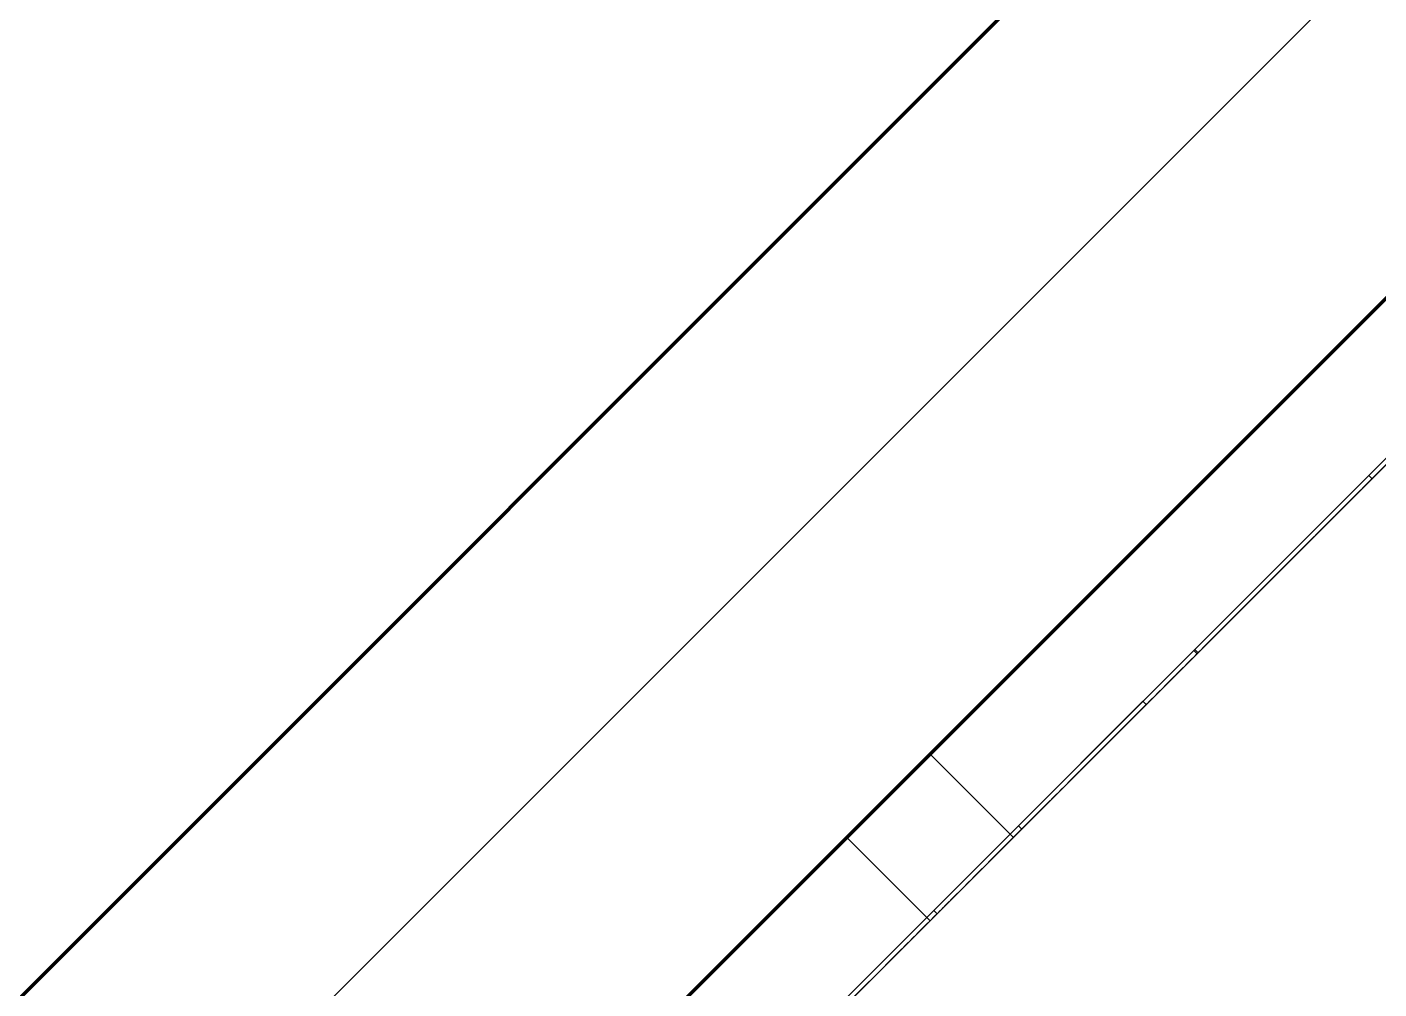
# Model space of a CAD drawing. Header units: millimetres. Extents: x -920231 to -841213, y -17301 to 22361.
# Drawn here: x -876201 to -875627, y -2084 to -1676 of the extents above; entities that cross this region are included whole.
import ezdxf

# ---------------------------------------------------------------- set-up
doc = ezdxf.new("R2010")
doc.units = ezdxf.units.MM
for name, color, linetype, lineweight in [('A-GLAZ-CURT', 2, 'Continuous', 9), ('A-WALL', 5, 'Continuous', 35), ('A-WALL-FNSH', 2, 'Continuous', 35), ('A-WALL-PATT', 1, 'Continuous', 35)]:
    doc.layers.add(name, color=color, linetype=linetype, lineweight=lineweight)
pattern_1 = [(45, (0, 0), (-212.13203, 212.13203), []), (135, (0, 0), (-212.13203, -212.13203), [])]

# ---------------------------------------------------------------- blocks, each defined once
blk = doc.blocks.new('PPLS-PP19_Custom Tile Pattern - Custom Tile Pattern-V33-4230-01 ENLARGED MULTI-PURPOSE LEVEL - REFLECTED CEILING PLAN - SHEET 1')
at = {"layer": 'A-GLAZ-CURT'}
for p, q in [((170.29, 0), (245.04, 0)), ((170.29, -2), (170.29, 0)), ((197.58, 0), (211.72, 0)), ((211.72, 0), (197.58, 0)), ((230.06, 0), (300, 0)), ((245.04, 0), (245.04, -2)), ((295.8, 0), (300, 0)), ((295.8, -2), (295.8, 0)), ((300, 0), (300, -2)), ((-300, -2), (300, -2)), ((34.85, 0), (139.22, 0)), ((34.85, -2), (34.85, 0)), ((139.22, -2), (34.85, -2)), ((139.22, 0), (139.22, -2)), ((139.77, 0), (139.77, -2)), ((245.04, -2), (170.29, -2)), ((300, -2), (295.8, -2)), ((300, -2), (300, -50)), ((300, -50), (-300, -50))]:
    blk.add_line(p, q, dxfattribs=at)
for points, knots in [([(-126.5, 0), (-122.44, 0), (-108.71, 0), (-86.68, 0), (-63.44, 0), (-54.4, 0), (-48.53, 0), (-30.79, 0), (-18.03, 0), (8.61, 0), (15.02, 0), (22.91, 0), (31, 0), (39.04, 0), (51.19, 0), (58.22, 0), (60.73, 0), (61.11, 0)], [-5231.017328, -5231.017328, -5231.017328, -5231.017328, -4994.692869, -4542.524482, -4008.285538, -3689.699207, -3546.54457, -3315.260113, -2864.387349, -2439.246196, -2084.094819, -1956.422387, -1818.904206, -1645.594513, -1443.202566, -1228.752106, -1157.095499, -1157.095499, -1157.095499, -1157.095499]), ([(31.18, 0), (25.97, 0), (11.99, 0), (-12.79, 0), (-31.55, 0), (-40.9, 0)], [-4496.803627, -4496.803627, -4496.803627, -4496.803627, -4222.080604, -3745.412743, -3197.871641, -3197.871641, -3197.871641, -3197.871641]), ([(76.63, 0), (74.8, 0), (67.65, 0), (53.52, 0), (37, 0), (24.07, 0), (12.82, 0), (-2.9, 0), (-20.62, 0), (-31.51, 0), (-38.47, 0), (-40.89, 0)], [-3095.572228, -3095.572228, -3095.572228, -3095.572228, -2950.589685, -2634.532728, -2313.748533, -2106.613311, -1925.670641, -1617.263037, -1290.787923, -1039.307308, -904.849259, -904.849259, -904.849259, -904.849259]), ([(-36.78, 0), (-32.43, 0), (-19.22, 0), (8.83, 0), (37.67, 0), (55.74, 0), (59.22, 0)], [-6191.144455, -6191.144455, -6191.144455, -6191.144455, -5862.463379, -5340.621928, -4573.028122, -4385.393989, -4385.393989, -4385.393989, -4385.393989]), ([(30.82, 0), (29.27, 0), (20.14, 0), (3.54, 0), (-16.58, 0), (-34.76, 0), (-36.04, 0)], [-10462.034656, -10462.034656, -10462.034656, -10462.034656, -10363.088938, -9884.23066, -9424.652049, -9182.880979, -9182.880979, -9182.880979, -9182.880979]), ([(60.71, 0), (58.56, 0), (52.09, 0), (39.61, 0), (24.74, 0), (2.64, 0), (-17.6, 0), (-28.63, 0), (-30.74, 0)], [-4445.030464, -4445.030464, -4445.030464, -4445.030464, -4326.416877, -4098.545751, -3766.694881, -3333.063701, -2994.501669, -2710.888442, -2710.888442, -2710.888442, -2710.888442]), ([(-30.52, 0), (-27.11, 0), (-17.83, 0), (5.99, 0), (22.06, 0), (37.44, 0), (45.92, 0), (54.12, 0), (57.85, 0), (59.08, 0)], [-2323.618664, -2323.618664, -2323.618664, -2323.618664, -2142.497158, -1716.209403, -1206.526904, -1089.329421, -901.315459, -753.071572, -677.72211, -677.72211, -677.72211, -677.72211]), ([(-15.19, 0), (-13.07, 0), (7.48, 0), (42.82, 0), (88.72, 0), (120.63, 0), (138.28, 0), (138.53, 0)], [-461.142613, -461.142613, -461.142613, -461.142613, -429.606584, -390.253598, -346.313304, -291.370682, -290.5735, -290.5735, -290.5735, -290.5735]), ([(73.01, 0), (68, 0), (55.4, 0), (35.84, 0), (18.55, 0), (11.55, 0), (9.01, 0)], [-345.112907, -345.112907, -345.112907, -345.112907, -330.153101, -307.516438, -285.83788, -269.307637, -269.307637, -269.307637, -269.307637]), ([(60.02, 0), (57.46, 0), (51.2, 0), (43.81, 0), (29.53, 0), (22.25, 0), (20.18, 0), (19.75, 0)], [-6690.420754, -6690.420754, -6690.420754, -6690.420754, -6548.303034, -6314.283804, -6135.05769, -5972.647715, -5918.449129, -5918.449129, -5918.449129, -5918.449129]), ([(27.44, 0), (27.9, 0), (29.54, 0), (38.07, 0), (48.74, 0), (57.2, 0), (59.24, 0)], [-5037.309798, -5037.309798, -5037.309798, -5037.309798, -4887.603822, -4705.298446, -4353.683244, -4241.945093, -4241.945093, -4241.945093, -4241.945093]), ([(53.18, 0), (53.06, 0), (52.22, 0), (44.99, 0), (36.46, 0), (30.82, 0)], [-622.740158, -622.740158, -622.740158, -622.740158, -566.066452, -360.610861, 0, 0, 0, 0]), ([(136.44, 0), (121.66, 0), (86.93, 0), (51.16, 0), (31.18, 0)], [-106.750556, -106.750556, -106.750556, -106.750556, -59.610984, 0, 0, 0, 0]), ([(34.85, 0), (38.34, 0), (46.64, 0), (55.47, 0), (59.57, 0)], [-133.562983, -133.562983, -133.562983, -133.562983, -118.513713, -106.064722, -106.064722, -106.064722, -106.064722]), ([(36.29, 0), (37.77, 0), (48.82, 0), (55.65, 0), (60.58, 0), (60.69, 0)], [-314.598523, -314.598523, -314.598523, -314.598523, -305.899624, -287.17622, -286.744958, -286.744958, -286.744958, -286.744958]), ([(162.06, 0), (157.16, 0), (143.38, 0), (109.77, 0), (76.86, 0), (57.82, 0), (46.51, 0), (41.83, 0), (38.22, 0), (37.25, 0)], [-513.85548, -513.85548, -513.85548, -513.85548, -458.593899, -401.860199, -357.622665, -341.267687, -334.000314, -326.15566, -321.97841, -321.97841, -321.97841, -321.97841]), ([(61.2, 0), (60.25, 0), (56.71, 0), (55.04, 0), (54.9, 0)], [-1077.923311, -1077.923311, -1077.923311, -1077.923311, -891.204116, -871.836221, -871.836221, -871.836221, -871.836221]), ([(74.32, 0), (73.99, 0), (70.44, 0), (65.45, 0), (61.33, 0), (60.67, 0)], [-6944.150073, -6944.150073, -6944.150073, -6944.150073, -6924.452779, -6738.82075, -6702.52532, -6702.52532, -6702.52532, -6702.52532]), ([(60.69, 0), (63.02, 0), (67.51, 0), (72.11, 0), (74.31, 0)], [-104.930136, -104.930136, -104.930136, -104.930136, -97.899267, -91.528565, -91.528565, -91.528565, -91.528565]), ([(60.7, 0), (63.09, 0), (66.62, 0), (71.71, 0), (73.29, 0), (73.74, 0)], [-644.267163, -644.267163, -644.267163, -644.267163, -495.328968, -421.953223, -387.269777, -387.269777, -387.269777, -387.269777]), ([(74.13, 0), (73.48, 0), (72.34, 0), (71.05, 0), (70.61, 0)], [-96.817444, -96.817444, -96.817444, -96.817444, -31.537676, 0, 0, 0, 0]), ([(74.31, 0), (79.67, 0), (99.64, 0), (121.33, 0), (129.71, 0), (131.81, 0)], [-269.55556, -269.55556, -269.55556, -269.55556, -249.500363, -194.761443, -167.000777, -167.000777, -167.000777, -167.000777]), ([(103.09, 0), (101.08, 0), (91.61, 0), (81.92, 0), (74.31, 0)], [-375.435014, -375.435014, -375.435014, -375.435014, -369.147452, -346.412423, -346.412423, -346.412423, -346.412423]), ([(74.37, 0), (74.5, 0), (78.42, 0), (82.12, 0), (83.66, 0)], [-4101.912106, -4101.912106, -4101.912106, -4101.912106, -4094.177415, -3869.465285, -3869.465285, -3869.465285, -3869.465285]), ([(74.43, 0), (77.17, 0), (81.78, 0), (83.85, 0), (84.58, 0)], [-3944.60289, -3944.60289, -3944.60289, -3944.60289, -3759.045785, -3579.141173, -3579.141173, -3579.141173, -3579.141173]), ([(112.96, 0), (110.69, 0), (104.85, 0), (92.38, 0), (85.79, 0), (77.67, 0), (74.51, 0)], [-8062.814755, -8062.814755, -8062.814755, -8062.814755, -7723.759874, -7531.75727, -7135.649961, -6947.744629, -6947.744629, -6947.744629, -6947.744629]), ([(74.54, 0), (74.86, 0), (75.57, 0), (76.03, 0), (76.21, 0)], [-364.802841, -364.802841, -364.802841, -364.802841, -334.951786, -290.452333, -290.452333, -290.452333, -290.452333]), ([(75.53, 0), (84.7, 0), (102.49, 0), (116.36, 0), (128.82, 0), (129.02, 0), (129.02, 0)], [-90.35143, -90.35143, -90.35143, -90.35143, -63.759246, -39.050993, -35.895543, -35.445596, -35.445596, -35.445596, -35.445596]), ([(94.4, 0), (94.4, 0), (94.64, 0), (99.11, 0), (108.97, 0), (120.79, 0), (139.94, 0), (153.68, 0), (161.85, 0), (162.28, 0)], [-2348.345796, -2348.345796, -2348.345796, -2348.345796, -2310.419338, -2233.599744, -2052.234781, -1843.028543, -1530.39897, -1095.004608, -1070.825493, -1070.825493, -1070.825493, -1070.825493]), ([(129.02, 0), (129, 0), (124.41, 0), (122.35, 0), (114.96, 0), (108.04, 0), (103.09, 0)], [-35.354907, -35.354907, -35.354907, -35.354907, -31.430235, -22.807238, -15.488593, 0, 0, 0, 0]), ([(113.66, 0), (112.64, 0), (111.06, 0), (105.66, 0), (105.23, 0), (105.23, 0)], [-9177.88488, -9177.88488, -9177.88488, -9177.88488, -9012.77275, -8966.157302, -8929.495943, -8929.495943, -8929.495943, -8929.495943]), ([(105.26, 0), (105.52, 0), (109.64, 0), (111.59, 0), (112.42, 0)], [-8920.561005, -8920.561005, -8920.561005, -8920.561005, -8814.835624, -8663.23713, -8663.23713, -8663.23713, -8663.23713]), ([(157.9, 0), (156.77, 0), (151.67, 0), (143.29, 0), (134.04, 0), (126.24, 0), (119.33, 0), (116.6, 0), (115.28, 0)], [-10292.955006, -10292.955006, -10292.955006, -10292.955006, -10098.273015, -9847.788484, -9677.714971, -9567.007022, -9453.21225, -9263.659506, -9263.659506, -9263.659506, -9263.659506]), ([(161.78, 0), (161.4, 0), (160.66, 0), (158.35, 0), (157.85, 0), (157.77, 0)], [-10721.828131, -10721.828131, -10721.828131, -10721.828131, -10666.779182, -10580.760289, -10550.278881, -10550.278881, -10550.278881, -10550.278881]), ([(300, 0), (286.53, 0), (254.22, 0), (207.11, 0), (177.41, 0), (159.34, 0), (158.33, 0), (158.3, 0)], [-285.253232, -285.253232, -285.253232, -285.253232, -244.693688, -187.987675, -143.776725, -129.632772, -123.352749, -123.352749, -123.352749, -123.352749]), ([(192.39, 0), (192.31, 0), (189.39, 0), (183.13, 0), (171, 0), (163.35, 0), (162.34, 0), (162.07, 0)], [-11579.574382, -11579.574382, -11579.574382, -11579.574382, -11565.880756, -11105.624034, -10839.086983, -10768.332124, -10734.855909, -10734.855909, -10734.855909, -10734.855909]), ([(162.49, 0), (163.58, 0), (166.98, 0), (174.15, 0), (185.98, 0), (208.82, 0), (219.42, 0), (230.06, 0)], [-100.224108, -100.224108, -100.224108, -100.224108, -87.660824, -65.295536, -41.623857, -24.459831, 0, 0, 0, 0]), ([(162.83, 0), (172.25, 0), (185.58, 0), (193.62, 0), (194.69, 0), (194.79, 0)], [-1060.486273, -1060.486273, -1060.486273, -1060.486273, -529.74427, -295.064701, -265.121568, -265.121568, -265.121568, -265.121568]), ([(215.22, 0), (214.62, 0), (210.55, 0), (203.98, 0), (187.54, 0), (175.3, 0), (169.49, 0)], [-203.825446, -203.825446, -203.825446, -203.825446, -198.527383, -184.406837, -162.427601, -142.916156, -142.916156, -142.916156, -142.916156]), ([(170.29, 0), (170.39, 0), (171.48, 0), (172.17, 0), (172.45, 0)], [-59.471458, -59.471458, -59.471458, -59.471458, -56.742688, -29.735729, -29.735729, -29.735729, -29.735729]), ([(172.07, 0), (177.66, 0), (187.87, 0), (201.08, 0), (207.47, 0), (213.96, 0), (215.11, 0)], [-255.364076, -255.364076, -255.364076, -255.364076, -237.955587, -223.92608, -215.862851, -208.75215, -208.75215, -208.75215, -208.75215]), ([(219.84, 0), (220.8, 0), (227.72, 0), (240.28, 0), (245.04, 0)], [-10674.31991, -10674.31991, -10674.31991, -10674.31991, -10511.382485, -9932.504441, -9932.504441, -9932.504441, -9932.504441]), ([(300, 0), (288.22, 0), (262, 0), (232.23, 0), (221.93, 0), (220.47, 0)], [-12528.858583, -12528.858583, -12528.858583, -12528.858583, -11905.454923, -11162.864862, -10952.500711, -10952.500711, -10952.500711, -10952.500711]), ([(284.78, 0), (284.83, 0), (285.23, 0), (287.47, 0), (293.59, 0), (297.76, 0), (300, 0)], [-4096.535135, -4096.535135, -4096.535135, -4096.535135, -4053.389046, -3959.664717, -3862.421465, -3746.95702, -3746.95702, -3746.95702, -3746.95702]), ([(295.8, 0), (294.18, 0), (290.94, 0), (286.68, 0), (285.79, 0)], [-4679.165325, -4679.165325, -4679.165325, -4679.165325, -4358.271401, -4213.061173, -4213.061173, -4213.061173, -4213.061173])]:
    blk.add_open_spline(points, degree=3, knots=knots, dxfattribs=at)
for points in [[(60.72, 0), (65.04, 0), (69.29, 0), (72.97, 0)], [(60.72, 0), (64.98, 0), (69.12, 0), (73.07, 0)], [(70.61, 0), (67.92, 0), (64.65, 0), (61.17, 0)], [(61.98, 0), (65.81, 0), (69.75, 0), (73.7, 0)], [(76.22, 0), (75.87, 0), (75.23, 0), (74.38, 0)], [(80.35, 0), (79.57, 0), (78.27, 0), (76.63, 0)], [(84.06, 0), (83.48, 0), (82.41, 0), (81.72, 0)], [(87.16, 0), (88.63, 0), (90.94, 0), (92.75, 0)], [(160.63, 0), (161.13, 0), (161.68, 0), (162.26, 0)], [(165.59, 0), (165.07, 0), (164.51, 0), (163.92, 0)]]:
    blk.add_open_spline(points, degree=3, dxfattribs=at)
blk = doc.blocks.new('PPLS-PP19_Custom Tile Pattern - Custom Tile Pattern-V34-4230-01 ENLARGED MULTI-PURPOSE LEVEL - REFLECTED CEILING PLAN - SHEET 1')
at = {"layer": 'A-GLAZ-CURT'}
for p, q in [((-300, 0), (-202.31, 0)), ((-300, -2), (-300, 0)), ((-300, 0), (-291.7, 0)), ((-292.14, 0), (-300, 0)), ((-289.41, 0), (-277.34, 0)), ((-277.34, 0), (-289.41, 0)), ((-300, -2), (300, -2)), ((-300, -50), (-300, -2)), ((-202.31, -2), (-300, -2)), ((300, -50), (-300, -50))]:
    blk.add_line(p, q, dxfattribs=at)
at = {"layer": 'A-GLAZ-CURT', "flags": 128}
for points in [[(-234.54, 0), (-239.91, 0), (-247.01, 0), (-254.25, 0), (-261.61, 0), (-269.09, 0), (-276.68, 0), (-284.36, 0), (-290.79, 0)], [(-290.78, 0), (-283.58, 0), (-275.62, 0), (-267.8, 0), (-260.12, 0), (-252.56, 0), (-245.12, 0), (-237.77, 0), (-230.5, 0), (-223.32, 0), (-216.2, 0), (-209.18, 0), (-202.31, 0)]]:
    blk.add_lwpolyline(points, dxfattribs=at)
at = {"layer": 'A-GLAZ-CURT'}
for points, knots in [([(-300, 0), (-284.65, 0), (-236.57, 0), (-184.21, 0), (-151.15, 0), (-140.66, 0)], [-5323.127839, -5323.127839, -5323.127839, -5323.127839, -4502.809032, -2700.551212, -1671.606487, -1671.606487, -1671.606487, -1671.606487]), ([(-234.55, 0), (-249.76, 0), (-270.89, 0), (-294.48, 0), (-300, 0)], [-14690.300915, -14690.300915, -14690.300915, -14690.300915, -13729.592194, -13439.944408, -13439.944408, -13439.944408, -13439.944408]), ([(-173.9, 0), (-177.94, 0), (-186.36, 0), (-209.77, 0), (-232.01, 0), (-255.22, 0), (-261.45, 0), (-263.63, 0), (-263.99, 0)], [-1992.329615, -1992.329615, -1992.329615, -1992.329615, -1755.085331, -1400.429864, -858.079193, -543.655514, -208.940337, -132.821974, -132.821974, -132.821974, -132.821974])]:
    blk.add_open_spline(points, degree=3, knots=knots, dxfattribs=at)

msp = doc.modelspace()

# ---------------------------------------------------------------- hatches: boundary and pattern name
at = {"layer": 'A-WALL-PATT', "lineweight": 9}
h = msp.add_hatch(dxfattribs=at)
h.set_pattern_fill('FP_2', color=256, style=0, pattern_type=2)
h.set_pattern_definition([(45, (0, 0), (-84.852814, 84.852814), [])])
h.paths.add_polyline_path([(-881289.54, -7455.78), (-870754.74, 3079.02), (-871037.59, 3079.02), (-881572.39, -7455.78)])
h = msp.add_hatch(dxfattribs=at)
h.set_pattern_fill('FP_3', color=256, style=0, pattern_type=2)
h.set_pattern_definition(pattern_1)
h.paths.add_polyline_path([(-881268.83, -7505.78), (-870734.03, 3029.02), (-870804.74, 3029.02), (-881339.54, -7505.78)])
h = msp.add_hatch(dxfattribs=at)
h.set_pattern_fill('FP_3', color=256, style=0, pattern_type=2)
h.set_pattern_definition(pattern_1)
h.paths.add_polyline_path([(-881289.54, -7455.78), (-881218.83, -7455.78), (-870734.03, 3029.02), (-870804.74, 3029.02), (-880711.94, -6878.17)])

# ---------------------------------------------------------------- linework, layer by layer
at = {"layer": 'A-WALL', "color": 7, "lineweight": 70}
for p, q in [((-870804.74, 3029.02), (-881289.54, -7455.78)), ((-881289.54, -7455.78), (-870804.74, 3029.02)), ((-881289.54, -7455.78), (-870804.74, 3029.02)), ((-881372.39, -7255.78), (-874987.39, -870.78))]:
    msp.add_line(p, q, dxfattribs=at)
at = {"layer": 'A-WALL-FNSH', "color": 250}
for q in [(-881268.83, -7505.78), (-881218.83, -7455.78)]:
    msp.add_line((-870734.03, 3029.02), q, dxfattribs=at)

# ---------------------------------------------------------------- block references
at = {"layer": 'A-GLAZ-CURT', "rotation": 224.9999999999958}
for name, p in [('PPLS-PP19_Custom Tile Pattern - Custom Tile Pattern-V33-4230-01 ENLARGED MULTI-PURPOSE LEVEL - REFLECTED CEILING PLAN - SHEET 1', (-875605.75, -1842.69)), ('PPLS-PP19_Custom Tile Pattern - Custom Tile Pattern-V34-4230-01 ENLARGED MULTI-PURPOSE LEVEL - REFLECTED CEILING PLAN - SHEET 1', (-876030.01, -2266.96))]:
    msp.add_blockref(name, p, dxfattribs=at)

doc.saveas('drawing.dxf')
